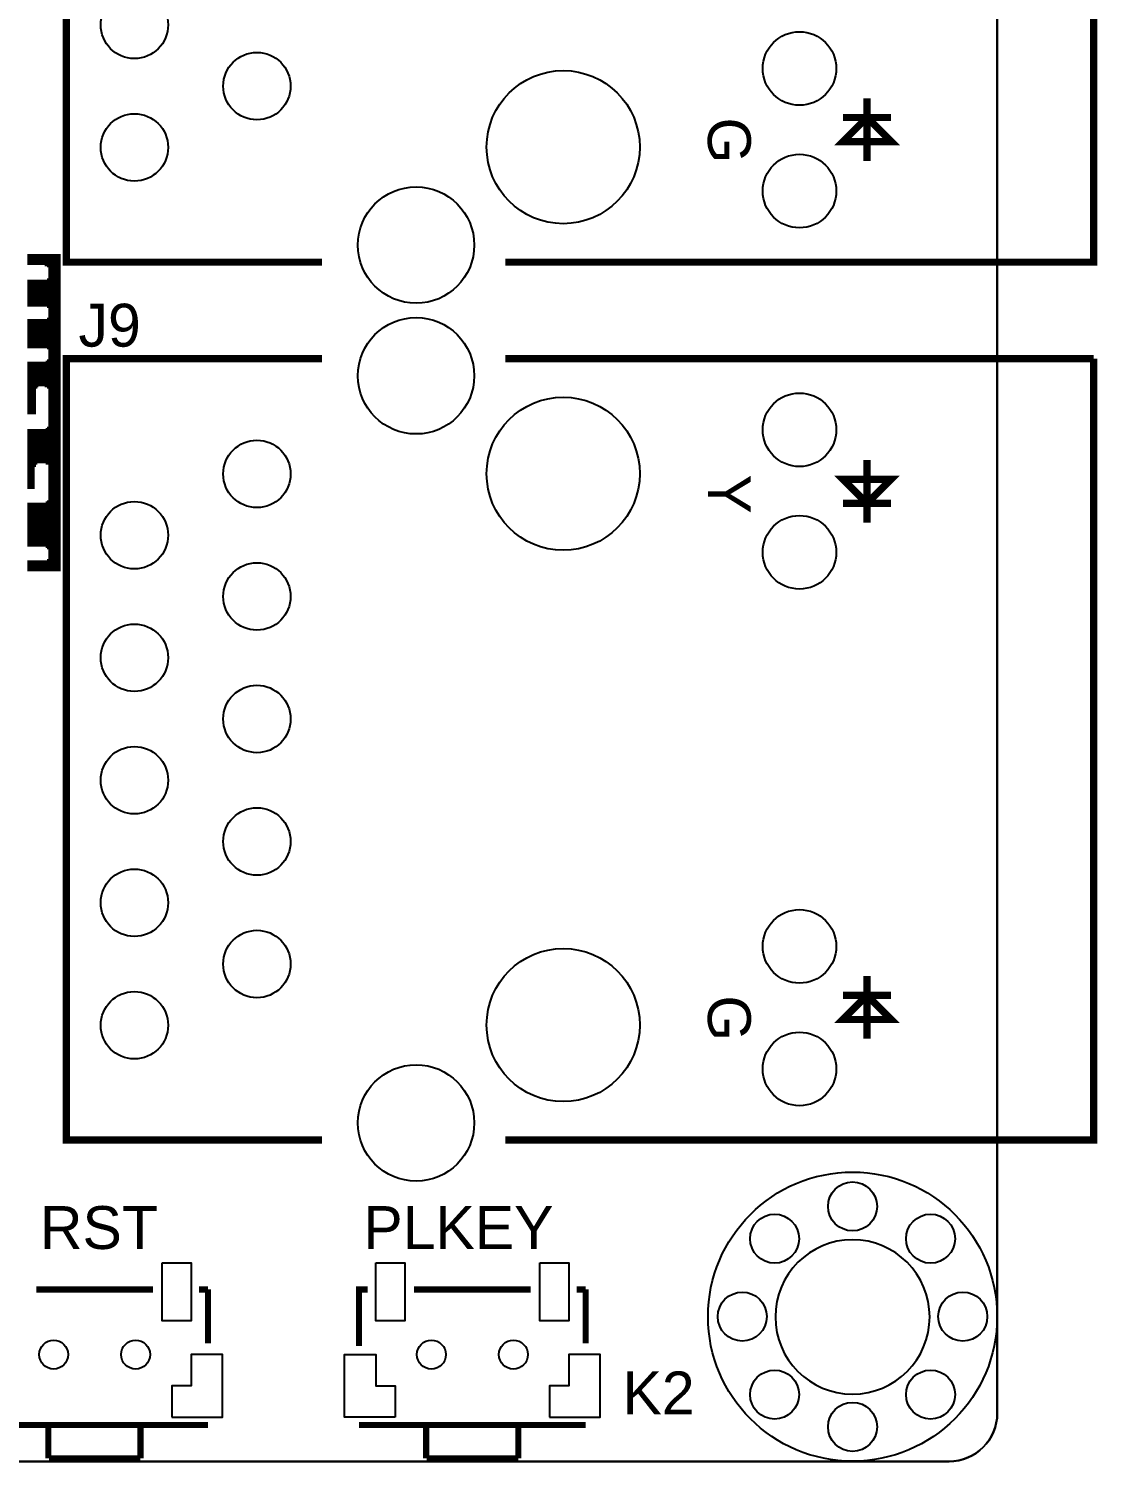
# Model space of a CAD drawing. Extents: x -38 to 87, y 0 to 70.
# Drawn here: x 64.92 to 87.08, y 0 to 29.7 of the extents above; entities that cross this region are included whole.
import ezdxf
from ezdxf.enums import TextEntityAlignment as Align

# ---------------------------------------------------------------- set-up
doc = ezdxf.new("R2010")
doc.units = 0
for name, color, linetype in [('BG_OUTLINE', 7, 'CONTINUOUS'), ('BG_SILKSCREEN_TOP', 2, 'CONTINUOUS'), ('PG_SILKSCREEN_TOP', 2, 'CONTINUOUS'), ('PIN_TOP', 1, 'CONTINUOUS'), ('RD_SILKSCREEN_TOP', 177, 'CONTINUOUS')]:
    doc.layers.add(name, color=color, linetype=linetype)

msp = doc.modelspace()

# ---------------------------------------------------------------- linework, layer by layer
at = {"layer": 'BG_OUTLINE'}
msp.add_lwpolyline([(84.00001, 0, 0.414211), (85.000008, 0.999998), (85.000008, 54.999992, 0.414213), (84.00001, 55.99999), (0.999998, 55.99999, 0.414214), (0, 54.999992), (0, 0.999998, 0.414212), (0.999998, 0)], format="xyb", close=True, dxfattribs=at)
for points in [[(85.000008, 54.999992), (85.000008, 0.999998)], [(84.00001, 0), (0.999998, 0)]]:
    msp.add_lwpolyline(points, dxfattribs=at)
for points in [[(83.59902, 2.99466, 1), (80.39862, 2.99466, 1), (83.59902, 2.99466)], [(85.000008, 0.999998, -0.414211), (84.00001, 0)]]:
    msp.add_lwpolyline(points, format="xyb", dxfattribs=at)
at = {"layer": 'BG_SILKSCREEN_TOP', "const_width": 0.0254}
for points in [[(64.90462, 24.8031), (64.90462, 25.0317)], [(64.93002, 24.8031), (64.93002, 25.0317)], [(64.95542, 24.8031), (64.95542, 25.0317)], [(64.98082, 24.8031), (64.98082, 25.0317)], [(65.00622, 24.8031), (65.00622, 25.0317)], [(65.03162, 24.8031), (65.03162, 25.0317)], [(65.05702, 24.8031), (65.05702, 25.0317)], [(65.08242, 24.8031), (65.08242, 25.0317)], [(65.10782, 24.8031), (65.10782, 25.0317)], [(65.13322, 24.8031), (65.13322, 25.0317)], [(65.15862, 24.8031), (65.15862, 25.0317)], [(65.18402, 24.8031), (65.18402, 25.0317)], [(65.20942, 24.8031), (65.20942, 25.0317)], [(65.23482, 24.8031), (65.23482, 25.0317)], [(65.26022, 24.7777), (65.26022, 25.0317)], [(65.28562, 24.7777), (65.28562, 25.0317)], [(65.31102, 24.7523), (65.31102, 25.0317)], [(65.33642, 18.4531), (65.33642, 25.0317)], [(65.36182, 18.4531), (65.36182, 25.0317)], [(65.38722, 18.4531), (65.38722, 25.0317)], [(65.41262, 18.4531), (65.41262, 25.0317)], [(65.43802, 18.4531), (65.43802, 25.0317)], [(65.46342, 18.4531), (65.46342, 25.0317)], [(65.48882, 18.4531), (65.48882, 25.0317)], [(65.51422, 18.4531), (65.51422, 25.0317)], [(65.53962, 18.4531), (65.53962, 25.0317)], [(65.56502, 18.4531), (65.56502, 25.0317)], [(64.90462, 23.9395), (64.90462, 24.4983)], [(64.93002, 23.9395), (64.93002, 24.4983)], [(64.95542, 23.9395), (64.95542, 24.4983)], [(64.98082, 23.9395), (64.98082, 24.4983)], [(65.00622, 23.9395), (65.00622, 24.4983)], [(65.03162, 23.9395), (65.03162, 24.4983)], [(65.05702, 23.9395), (65.05702, 24.4983)], [(65.08242, 23.9395), (65.08242, 24.4983)], [(65.10782, 23.9395), (65.10782, 24.4983)], [(65.13322, 23.9395), (65.13322, 24.4983)], [(65.15862, 23.9395), (65.15862, 24.4983)], [(65.18402, 23.9395), (65.18402, 24.4983)], [(65.20942, 23.9395), (65.20942, 24.4983)], [(65.23482, 23.9395), (65.23482, 24.4983)], [(65.26022, 23.9395), (65.26022, 24.4983)], [(65.28562, 23.9395), (65.28562, 24.4983)], [(65.31102, 23.9141), (65.31102, 24.5237)], [(64.90462, 23.0759), (64.90462, 23.6855)], [(64.93002, 23.0759), (64.93002, 23.6855)], [(64.95542, 23.0759), (64.95542, 23.6855)], [(64.98082, 23.0759), (64.98082, 23.6855)], [(65.00622, 23.0759), (65.00622, 23.6855)], [(65.03162, 23.0759), (65.03162, 23.6855)], [(65.05702, 23.0759), (65.05702, 23.6855)], [(65.08242, 23.0759), (65.08242, 23.6855)], [(65.10782, 23.0759), (65.10782, 23.6855)], [(65.13322, 23.0759), (65.13322, 23.6855)], [(65.15862, 23.0759), (65.15862, 23.6855)], [(65.18402, 23.0759), (65.18402, 23.6855)], [(65.20942, 23.0759), (65.20942, 23.6855)], [(65.23482, 23.0759), (65.23482, 23.6855)], [(65.26022, 23.0759), (65.26022, 23.6855)], [(65.28562, 23.0759), (65.28562, 23.6855)], [(65.31102, 23.0505), (65.31102, 23.7109)], [(64.90462, 21.7043), (64.90462, 22.7965)], [(64.93002, 21.7043), (64.93002, 22.7965)], [(64.95542, 21.7043), (64.95542, 22.7965)], [(64.98082, 21.7043), (64.98082, 22.7965)], [(65.00622, 21.7043), (65.00622, 22.7965)], [(65.03162, 21.7043), (65.03162, 22.7965)], [(65.05702, 21.7043), (65.05702, 22.7965)], [(65.08242, 22.2377), (65.08242, 22.7965)], [(65.10782, 22.2631), (65.10782, 22.7965)], [(65.13322, 22.2885), (65.13322, 22.7965)], [(65.15862, 22.2885), (65.15862, 22.7965)], [(65.18402, 22.2885), (65.18402, 22.7965)], [(65.20942, 22.2885), (65.20942, 22.7965)], [(65.23482, 22.2885), (65.23482, 22.7965)], [(65.26022, 22.2631), (65.26022, 22.7965)], [(65.28562, 22.2631), (65.28562, 22.8219)], [(65.31102, 22.2377), (65.31102, 22.8473)], [(64.90462, 20.1549), (64.90462, 21.3995)], [(64.93002, 20.1549), (64.93002, 21.3995)], [(64.95542, 20.1549), (64.95542, 21.3995)], [(64.98082, 20.1549), (64.98082, 21.3995)], [(65.00622, 20.1549), (65.00622, 21.3995)], [(65.03162, 20.1549), (65.03162, 21.3995)], [(65.05702, 20.6121), (65.05702, 21.3995)], [(65.08242, 20.6629), (65.08242, 21.3995)], [(65.10782, 20.6883), (65.10782, 21.3995)], [(65.13322, 20.6883), (65.13322, 21.3995)], [(65.15862, 20.6883), (65.15862, 21.3995)], [(65.18402, 20.6883), (65.18402, 21.3995)], [(65.20942, 20.6883), (65.20942, 21.3995)], [(65.23482, 20.6883), (65.23482, 21.3995)], [(65.26022, 20.6883), (65.26022, 21.3995)], [(65.28562, 20.6629), (65.28562, 21.4249)], [(65.31102, 20.6629), (65.31102, 21.4503)], [(65.28562, 18.9357), (65.28562, 19.9009)], [(65.31102, 18.9103), (65.31102, 19.9263)], [(64.90462, 18.9611), (64.90462, 19.8755)], [(64.93002, 18.9611), (64.93002, 19.8755)], [(64.95542, 18.9611), (64.95542, 19.8755)], [(64.98082, 18.9611), (64.98082, 19.8755)], [(65.00622, 18.9611), (65.00622, 19.8755)], [(65.03162, 18.9611), (65.03162, 19.8755)], [(65.05702, 18.9611), (65.05702, 19.8755)], [(65.08242, 18.9611), (65.08242, 19.8755)], [(65.10782, 18.9611), (65.10782, 19.8755)], [(65.13322, 18.9611), (65.13322, 19.8755)], [(65.15862, 18.9611), (65.15862, 19.8755)], [(65.18402, 18.9611), (65.18402, 19.8755)], [(65.20942, 18.9611), (65.20942, 19.8755)], [(65.23482, 18.9611), (65.23482, 19.8755)], [(65.26022, 18.9611), (65.26022, 19.8755)], [(65.31102, 18.4531), (65.31102, 18.7071)], [(64.90462, 18.4531), (64.90462, 18.6817)], [(64.93002, 18.4531), (64.93002, 18.6817)], [(64.95542, 18.4531), (64.95542, 18.6817)], [(64.98082, 18.4531), (64.98082, 18.6817)], [(65.00622, 18.4531), (65.00622, 18.6817)], [(65.03162, 18.4531), (65.03162, 18.6817)], [(65.05702, 18.4531), (65.05702, 18.6817)], [(65.08242, 18.4531), (65.08242, 18.6817)], [(65.10782, 18.4531), (65.10782, 18.6817)], [(65.13322, 18.4531), (65.13322, 18.6817)], [(65.15862, 18.4531), (65.15862, 18.6817)], [(65.18402, 18.4531), (65.18402, 18.6817)], [(65.20942, 18.4531), (65.20942, 18.6817)], [(65.23482, 18.4531), (65.23482, 18.6817)], [(65.26022, 18.4531), (65.26022, 18.6817)], [(65.28562, 18.4531), (65.28562, 18.6817)]]:
    msp.add_lwpolyline(points, dxfattribs=at)
at = {"layer": 'PG_SILKSCREEN_TOP'}
for points, const_width in [([(71.00001, 41.060903), (65.700097, 41.060903), (65.700097, 24.860809), (71.00001, 24.860809)], 0.150089), ([(74.800104, 24.860809), (87.000004, 24.860809), (87.000004, 41.060903)], 0.150089), ([(82.299988, 27.860803), (82.299988, 28.260802)], 0.150089), ([(82.800088, 27.360905), (81.80009, 27.360905), (82.299988, 27.860803), (82.800088, 27.360905)], 0.150089), ([(82.800088, 27.860803), (81.80009, 27.860803)], 0.150089), ([(82.299988, 27.860803), (82.299988, 26.960906)], 0.150089), ([(71.00001, 22.860711), (65.699996, 22.860711), (65.699996, 6.660591), (71.00001, 6.660591)], 0.150089), ([(87.000004, 22.860711), (74.800104, 22.860711)], 0.150089), ([(74.800104, 6.660591), (87.000004, 6.660591), (87.000004, 22.860711)], 0.150089), ([(82.299912, 19.860692), (82.299912, 20.760588)], 0.150089), ([(81.80009, 20.360589), (82.800088, 20.360589), (82.299912, 19.860692), (81.80009, 20.360589)], 0.150089), ([(81.80009, 19.860692), (82.800088, 19.860692)], 0.150089), ([(82.299912, 19.860692), (82.299912, 19.460693)], 0.150089), ([(82.299912, 9.660611), (82.299912, 10.06061)], 0.150089), ([(82.800088, 9.160688), (81.80009, 9.160688), (82.299912, 9.660611), (82.800088, 9.160688)], 0.150089), ([(82.800088, 9.660611), (81.80009, 9.660611)], 0.150089), ([(82.299912, 9.660611), (82.299912, 8.760689)], 0.150089), ([(67.496004, 3.563493), (65.075994, 3.563493)], 0.127), ([(68.636007, 3.563493), (68.44599, 3.563493)], 0.127), ([(68.636007, 2.44348), (68.636007, 3.563493)], 0.127), ([(71.947989, 3.563493), (71.768005, 3.563493), (71.768005, 2.393493)], 0.127), ([(75.327993, 3.563493), (72.908008, 3.563493)], 0.127), ([(76.467995, 3.563493), (76.278003, 3.563493)], 0.127), ([(76.467995, 2.44348), (76.467995, 3.563493)], 0.127), ([(63.935991, 0.753491), (68.636007, 0.753491)], 0.127), ([(65.326006, 0.0635), (65.326006, 0.753491)], 0.127), ([(67.23601, 0.0635), (67.23601, 0.753491)], 0.127), ([(71.768005, 0.753491), (76.467995, 0.753491)], 0.127), ([(73.157994, 0.0635), (73.157994, 0.753491)], 0.127), ([(75.067998, 0.0635), (75.067998, 0.753491)], 0.127), ([(65.335988, 0.0635), (67.23601, 0.0635)], 0.127), ([(73.168002, 0.0635), (75.067998, 0.0635)], 0.127)]:
    msp.add_lwpolyline(points, dxfattribs=dict(at, const_width=const_width))
at = {"layer": 'PIN_TOP'}
for points in [[(67.685996, 4.113479), (68.285995, 4.113479), (68.285995, 2.913482), (67.685996, 2.913482)], [(72.117991, 4.113479), (72.71799, 4.113479), (72.71799, 2.913482), (72.117991, 2.913482)], [(75.517985, 4.113479), (76.117983, 4.113479), (76.117983, 2.913482), (75.517985, 2.913482)], [(67.885996, 0.91346), (68.935981, 0.91346), (68.935981, 2.213483), (68.285995, 2.213483), (68.285995, 1.563472), (67.885996, 1.563472)], [(72.517991, 0.91346), (71.468005, 0.91346), (71.468005, 2.213483), (72.117991, 2.213483), (72.117991, 1.563472), (72.517991, 1.563472)], [(75.717984, 0.91346), (76.767969, 0.91346), (76.767969, 2.213483), (76.117983, 2.213483), (76.117983, 1.563472), (75.717984, 1.563472)]]:
    msp.add_lwpolyline(points, close=True, dxfattribs=at)
for centre, radius in [((67.11, 29.780687), 0.6985), ((80.899889, 28.875685), 0.762), ((69.65, 28.510687), 0.6985), ((76, 27.245793), 1.5875), ((67.11, 27.240687), 0.6985), ((80.899889, 26.335685), 0.762), ((72.949994, 25.215799), 1.2065), ((72.949994, 22.505594), 1.2065), ((76, 20.4756), 1.5875), ((80.899889, 21.385708), 0.762), ((69.65, 20.470495), 0.6985), ((67.11, 19.200495), 0.6985), ((80.899889, 18.845708), 0.762), ((69.65, 17.930495), 0.6985), ((67.11, 16.660495), 0.6985), ((69.65, 15.390495), 0.6985), ((67.11, 14.120495), 0.6985), ((69.65, 12.850495), 0.6985), ((67.11, 11.580495), 0.6985), ((80.899889, 10.675493), 0.762), ((69.65, 10.310495), 0.6985), ((76, 9.0456), 1.5875), ((67.11, 9.040495), 0.6985), ((80.899889, 8.135493), 0.762), ((72.949994, 7.015607), 1.2065), ((81.999988, 2.999994), 2.9972), ((81.999988, 5.285994), 0.508), ((80.383482, 4.616501), 0.508), ((83.616495, 4.616501), 0.508), ((79.713988, 2.999994), 0.508), ((84.285988, 2.999994), 0.508), ((65.435988, 2.213483), 0.299999), ((67.13601, 2.213483), 0.299999), ((73.267976, 2.213483), 0.299999), ((74.967998, 2.213483), 0.299999), ((80.383482, 1.383487), 0.508), ((83.616495, 1.383487), 0.508), ((81.999988, 0.713994), 0.508)]:
    msp.add_circle(centre, radius, dxfattribs=at)

# ---------------------------------------------------------------- texts
at = {"layer": 'PG_SILKSCREEN_TOP', "width": 1.028571}
for s, p in [('G', (78.999994, 27.860803)), ('Y', (78.999994, 20.460691)), ('G', (78.999994, 9.660611))]:
    msp.add_text(s, height=0.889, rotation=270, dxfattribs=at).set_placement(p)
for s, p in [('RST', (65.151, 4.402658)), ('PLKEY', (71.8566, 4.402658))]:
    msp.add_text(s, height=0.889, dxfattribs=at).set_placement(p)
at = {"layer": 'RD_SILKSCREEN_TOP', "width": 1.028571}
msp.add_text('J9', height=0.889, dxfattribs=at).set_placement((65.9511, 23.109758))
msp.add_text('K2', height=0.889, dxfattribs=at).set_placement((77.978, 0.973658), align=Align.CENTER)

doc.saveas('drawing.dxf')
